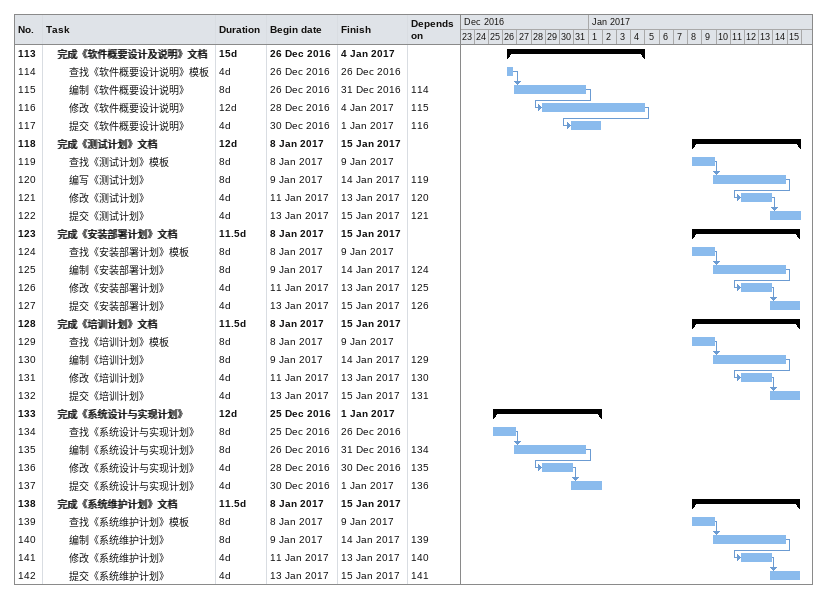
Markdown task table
| ID | Level | Task | Duration | Start | Finish | Predecessors |
|---|---|---|---|---|---|---|
| 113 | 2 | **完成《软件概要设计及说明》文档** | 15d | 2016-12-26 | 2017-01-04 |  |
| 114 | 3 | 查找《软件概要设计说明》模板 | 4d | 2016-12-26 | 2016-12-26 |  |
| 115 | 3 | 编制《软件概要设计说明》 | 8d | 2016-12-26 | 2016-12-31 | 114 |
| 116 | 3 | 修改《软件概要设计说明》 | 12d | 2016-12-28 | 2017-01-04 | 115 |
| 117 | 3 | 提交《软件概要设计说明》 | 4d | 2016-12-30 | 2017-01-01 | 116 |
| 118 | 2 | **完成《测试计划》文档** | 12d | 2017-01-08 | 2017-01-15 |  |
| 119 | 3 | 查找《测试计划》模板 | 8d | 2017-01-08 | 2017-01-09 |  |
| 120 | 3 | 编写《测试计划》 | 8d | 2017-01-09 | 2017-01-14 | 119 |
| 121 | 3 | 修改《测试计划》 | 4d | 2017-01-11 | 2017-01-13 | 120 |
| 122 | 3 | 提交《测试计划》 | 4d | 2017-01-13 | 2017-01-15 | 121 |
| 123 | 2 | **完成《安装部署计划》文档** | 11.5d | 2017-01-08 | 2017-01-15 |  |
| 124 | 3 | 查找《安装部署计划》模板 | 8d | 2017-01-08 | 2017-01-09 |  |
| 125 | 3 | 编制《安装部署计划》 | 8d | 2017-01-09 | 2017-01-14 | 124 |
| 126 | 3 | 修改《安装部署计划》 | 4d | 2017-01-11 | 2017-01-13 | 125 |
| 127 | 3 | 提交《安装部署计划》 | 4d | 2017-01-13 | 2017-01-15 | 126 |
| 128 | 2 | **完成《培训计划》文档** | 11.5d | 2017-01-08 | 2017-01-15 |  |
| 129 | 3 | 查找《培训计划》模板 | 8d | 2017-01-08 | 2017-01-09 |  |
| 130 | 3 | 编制《培训计划》 | 8d | 2017-01-09 | 2017-01-14 | 129 |
| 131 | 3 | 修改《培训计划》 | 4d | 2017-01-11 | 2017-01-13 | 130 |
| 132 | 3 | 提交《培训计划》 | 4d | 2017-01-13 | 2017-01-15 | 131 |
| 133 | 2 | **完成《系统设计与实现计划》** | 12d | 2016-12-25 | 2017-01-01 |  |
| 134 | 3 | 查找《系统设计与实现计划》 | 8d | 2016-12-25 | 2016-12-26 |  |
| 135 | 3 | 编制《系统设计与实现计划》 | 8d | 2016-12-26 | 2016-12-31 | 134 |
| 136 | 3 | 修改《系统设计与实现计划》 | 4d | 2016-12-28 | 2016-12-30 | 135 |
| 137 | 3 | 提交《系统设计与实现计划》 | 4d | 2016-12-30 | 2017-01-01 | 136 |
| 138 | 2 | **完成《系统维护计划》文档** | 11.5d | 2017-01-08 | 2017-01-15 |  |
| 139 | 3 | 查找《系统维护计划》模板 | 8d | 2017-01-08 | 2017-01-09 |  |
| 140 | 3 | 编制《系统维护计划》 | 8d | 2017-01-09 | 2017-01-14 | 139 |
| 141 | 3 | 修改《系统维护计划》 | 4d | 2017-01-11 | 2017-01-13 | 140 |
| 142 | 3 | 提交《系统维护计划》 | 4d | 2017-01-13 | 2017-01-15 | 141 |
